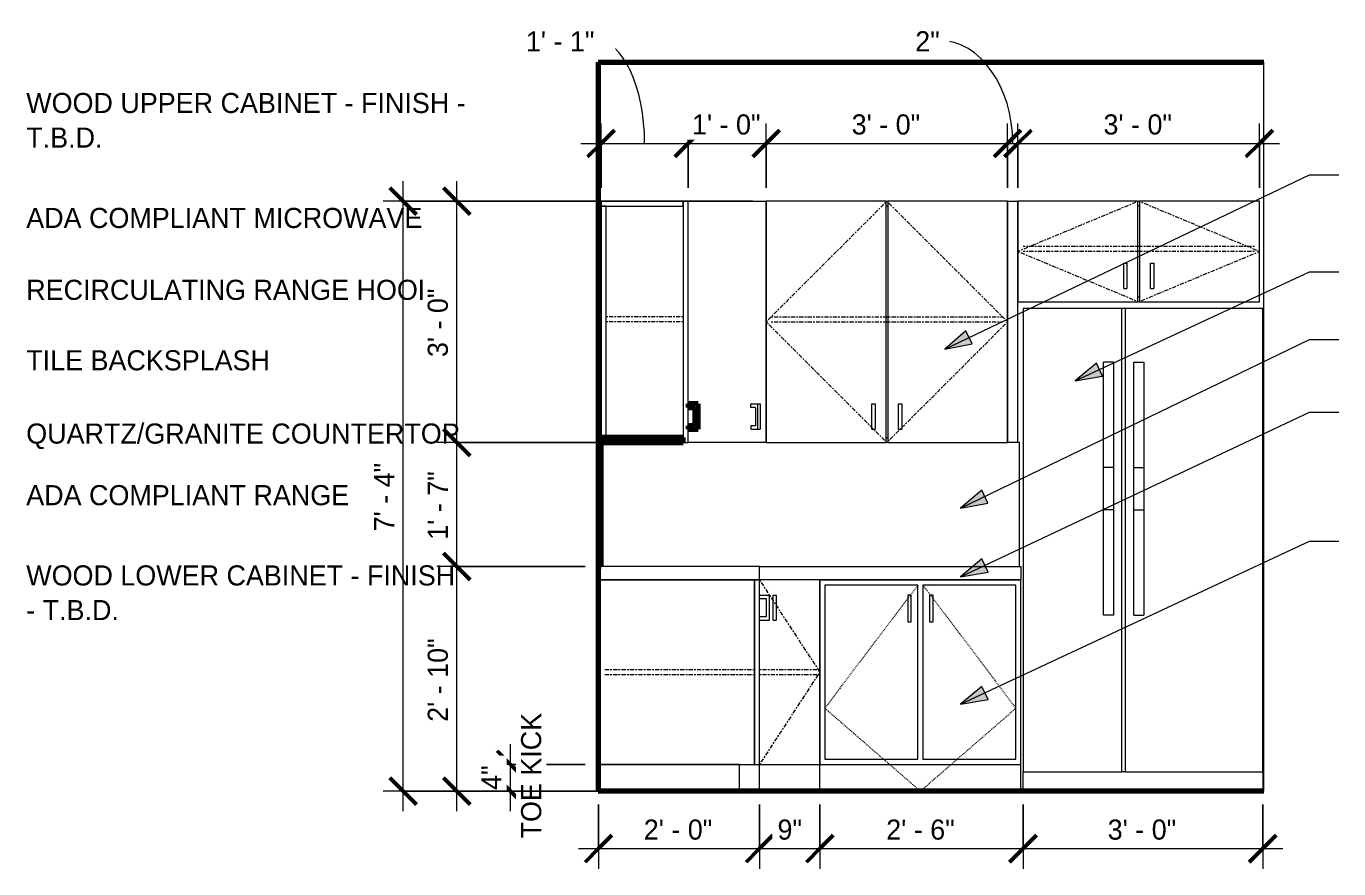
# Model space of a CAD drawing. Header units: inches. Extents: x 3011 to 5543, y -20 to 12119.
# Drawn here: x 3670 to 3865.8, y -11.6 to 114.1 of the extents above; entities that cross this region are included whole.
import ezdxf

# ---------------------------------------------------------------- set-up
doc = ezdxf.new("R2010")
doc.units = ezdxf.units.IN
doc.header["$MEASUREMENT"] = 0
doc.linetypes.add('Center', pattern=[1.25, 0.25, -0.1875, 0.625, -0.1875])
doc.linetypes.add('Dash', pattern=[0.25, 0.125, -0.125])
for name, color, linetype, lineweight in [('0-2', 10, 'Continuous', 5), ('A-ANNO-DIMS', 211, 'Continuous', 9), ('A-ANNO-DIMS-32', 211, 'Continuous', 9), ('A-FLOR-1', 7, 'Continuous', 70), ('A-WALL', 113, 'Continuous', 18), ('A-WALL-1', 113, 'Continuous', 70), ('A-WALL-2', 113, 'Continuous', 9), ('G-ANNO-TEXT', 231, 'Continuous', 9), ('I-WALL-1', 7, 'Continuous', 70), ('I-WALL-2', 250, 'Continuous', 18), ('P-SANR-FIXT', 6, 'Continuous', 9), ('Q-CASE', 31, 'Continuous', 9), ('Q-CASE-1', 31, 'Center', 9), ('Q-CASE-2', 31, 'Continuous', 70), ('Q-CASE-HDLN', 31, 'Dash', 9), ('Q-SPCQ', 91, 'Continuous', 9)]:
    doc.layers.add(name, color=color, linetype=linetype, lineweight=lineweight)
doc.styles.add('Century Gothic', font='ufonts.com_century-gothic.ttf', dxfattribs={"height": 3})
doc.dimstyles.new('OD_1__HACK', dxfattribs={"dimscale": 12, "dimtxt": 3.132505, "dimasz": 0.333333, "dimexe": 0.25, "dimexo": 0.166667, "dimgap": 0.041667, "dimtad": 1, "dimdec": 0, "dimzin": 3, "dimdsep": 46, "dimlunit": 4, "dimtxsty": 'Century Gothic', "dimblk1": 'OBLIQUE', "dimblk2": 'OBLIQUE', "dimsah": 1, "dimcen": 0.09, "dimdle": 0.25, "dimazin": 0, "dimtfac": 1, "dimtdec": 4, "dimtix": 1, "dimtmove": 0, "dimatfit": 3, "dimfxl": 1, "dimtvp": 1, "dimtfill": 1, "dimfrac": 2, "dimtolj": 1, "dimtzin": 0, "dimarcsym": 2})
doc.dimstyles.new('OD_1__HACK_2', dxfattribs={"dimscale": 12, "dimtxt": 3.132505, "dimasz": 0.333333, "dimexe": 0.25, "dimexo": 0.166667, "dimgap": 0.041667, "dimtad": 1, "dimdec": 0, "dimzin": 3, "dimdsep": 46, "dimlunit": 4, "dimtxsty": 'Century Gothic', "dimblk1": 'OBLIQUE', "dimblk2": 'OBLIQUE', "dimsah": 1, "dimcen": 0.09, "dimdle": 0.25, "dimazin": 0, "dimtfac": 1, "dimtdec": 4, "dimtix": 1, "dimtmove": 1, "dimatfit": 3, "dimfxl": 1, "dimtvp": 1, "dimtfill": 1, "dimfrac": 2, "dimtolj": 1, "dimtzin": 0, "dimarcsym": 2})
doc.dimstyles.new('OD_1__HACK_2_1', dxfattribs={"dimscale": 12, "dimtxt": 3.132505, "dimasz": 0.333333, "dimexe": 0.25, "dimexo": 0.166667, "dimgap": 0.041667, "dimtad": 1, "dimdec": 0, "dimzin": 3, "dimdsep": 46, "dimlunit": 4, "dimtxsty": 'Century Gothic', "dimblk1": 'OBLIQUE', "dimblk2": 'OBLIQUE', "dimsah": 1, "dimcen": 0.09, "dimdle": 0.25, "dimazin": 0, "dimtfac": 1, "dimtdec": 4, "dimtix": 1, "dimtmove": 0, "dimatfit": 3, "dimfxl": 1, "dimtvp": 1, "dimtfill": 1, "dimfrac": 2, "dimtolj": 1, "dimtzin": 0, "dimarcsym": 2})

# ---------------------------------------------------------------- blocks, each defined once
blk = doc.blocks.new('CTR - 1st Phase - Shell_rvt-4-1ST FLOOR - 1BD ADA TYPE A - KITCHEN - SIDE WALL')
at = {"layer": 'A-FLOR-1'}
for p, q in [((3141.3, 108.75), (3240.56, 108.75)), ((3240.56, 0), (3141.3, 0))]:
    blk.add_line(p, q, dxfattribs=at)
blk = doc.blocks.new('CTR - 1st Phase - Common Walls_rvt-4-1ST FLOOR - 1BD ADA TYPE A - KITCHEN - SIDE WALL')
at = {"layer": 'I-WALL-1'}
for p, q in [((3141.37, 0), (3141.37, 108.75)), ((3141.3, 0), (3141.37, 0))]:
    blk.add_line(p, q, dxfattribs=at)
at = {"layer": 'I-WALL-2'}
blk.add_line((3240.55, 108.75), (3240.55, 0), dxfattribs=at)
blk = doc.blocks.new('Refrigerator_-_Side-by-Side_6047 - 36_ X 30_-345559-1ST FLOOR - 1BD ADA TYPE A - KITCHEN - SIDE WALL')
at = {"layer": 'Q-SPCQ'}
for p, q in [((3219.42, 72), (3204.67, 72)), ((3204.67, 72), (3204.67, 2.87)), ((3219.92, 72), (3219.42, 72)), ((3219.42, 2.87), (3219.42, 72)), ((3240.42, 72), (3219.92, 72)), ((3219.92, 72), (3219.92, 2.87)), ((3240.42, 2.87), (3240.42, 72)), ((3216.65, 48.29), (3216.65, 64)), ((3218.16, 64), (3216.65, 64)), ((3218.16, 64), (3218.16, 48.29)), ((3221.19, 48.29), (3221.19, 64)), ((3221.19, 64), (3222.7, 64)), ((3222.7, 64), (3222.7, 48.29)), ((3216.65, 41.94), (3216.65, 48.29)), ((3218.16, 48.29), (3216.65, 48.29)), ((3218.16, 48.29), (3218.16, 41.94)), ((3221.19, 41.94), (3221.19, 48.29)), ((3221.19, 48.29), (3222.7, 48.29)), ((3222.7, 48.29), (3222.7, 41.94)), ((3216.65, 26.23), (3216.65, 41.94)), ((3218.16, 41.94), (3216.65, 41.94)), ((3218.16, 41.94), (3218.16, 26.23)), ((3221.19, 26.23), (3221.19, 41.94)), ((3221.19, 41.94), (3222.7, 41.94)), ((3222.7, 41.94), (3222.7, 26.23)), ((3218.16, 26.23), (3216.65, 26.23)), ((3221.19, 26.23), (3222.7, 26.23)), ((3204.67, 0.37), (3204.67, 2.87)), ((3204.67, 2.87), (3219.42, 2.87)), ((3219.92, 2.87), (3219.42, 2.87)), ((3219.92, 2.87), (3240.42, 2.87)), ((3240.42, 2.87), (3240.42, 0.37)), ((3204.67, 0.37), (3240.42, 0.37)), ((3204.67, 0), (3204.67, 0.37)), ((3240.42, 0.37), (3240.42, 0))]:
    blk.add_line(p, q, dxfattribs=at)
blk = doc.blocks.new('300 Series Wall Hung Cabinet_302 - 36_ X 15_-2571244-1ST FLOOR - 1BD ADA TYPE A - KITCHEN - SIDE WALL')
at = {"layer": 'Q-CASE'}
for p, q in [((3221.8, 88), (3203.92, 88)), ((3203.92, 88), (3203.92, 73)), ((3221.8, 73), (3221.8, 88)), ((3221.8, 88), (3222.05, 88)), ((3222.05, 87.25), (3221.8, 87.25)), ((3239.92, 88), (3222.05, 88)), ((3222.05, 88), (3222.05, 73)), ((3239.92, 73), (3239.92, 88)), ((3219.69, 78.75), (3220.17, 78.75)), ((3219.69, 75), (3219.69, 78.75)), ((3220.17, 78.75), (3220.17, 75)), ((3223.69, 78.75), (3224.17, 78.75)), ((3223.69, 75), (3223.69, 78.75)), ((3224.17, 78.75), (3224.17, 75)), ((3219.69, 75), (3220.17, 75)), ((3223.69, 75), (3224.17, 75)), ((3203.92, 73), (3221.8, 73)), ((3221.8, 73.75), (3222.05, 73.75)), ((3222.05, 73), (3221.8, 73)), ((3222.05, 73), (3239.92, 73))]:
    blk.add_line(p, q, dxfattribs=at)
at = {"layer": 'Q-CASE-1'}
for p, q in [((3221.92, 88), (3203.92, 80.5)), ((3239.92, 80.5), (3221.92, 88)), ((3203.92, 80.5), (3221.92, 73)), ((3239.17, 81.25), (3204.67, 81.25)), ((3239.17, 80.5), (3204.67, 80.5)), ((3221.92, 73), (3239.92, 80.5))]:
    blk.add_line(p, q, dxfattribs=at)
blk = doc.blocks.new('300 Series Wall Hung Cabinet_302 - 36_ x 36_-2571299-1ST FLOOR - 1BD ADA TYPE A - KITCHEN - SIDE WALL')
at = {"layer": 'Q-CASE'}
for p, q in [((3166.37, 88), (3166.37, 52)), ((3184.25, 88), (3166.37, 88)), ((3184.25, 52), (3184.25, 88)), ((3184.25, 88), (3184.5, 88)), ((3184.5, 87.25), (3184.25, 87.25)), ((3184.5, 88), (3184.5, 52)), ((3202.37, 88), (3184.5, 88)), ((3202.37, 52), (3202.37, 88)), ((3182.12, 57.75), (3182.61, 57.75)), ((3182.12, 54), (3182.12, 57.75)), ((3182.61, 57.75), (3182.61, 54)), ((3186.12, 57.75), (3186.61, 57.75)), ((3186.12, 54), (3186.12, 57.75)), ((3186.61, 57.75), (3186.61, 54)), ((3182.12, 54), (3182.61, 54)), ((3186.12, 54), (3186.61, 54)), ((3166.37, 52), (3184.25, 52)), ((3184.25, 52.75), (3184.5, 52.75)), ((3184.5, 52), (3184.25, 52)), ((3184.5, 52), (3202.37, 52))]:
    blk.add_line(p, q, dxfattribs=at)
at = {"layer": 'Q-CASE-1'}
for p, q in [((3166.37, 70), (3184.37, 88)), ((3184.37, 88), (3202.37, 70)), ((3167.12, 70.75), (3201.62, 70.75)), ((3184.37, 52), (3166.37, 70)), ((3167.12, 70), (3201.62, 70)), ((3202.37, 70), (3184.37, 52))]:
    blk.add_line(p, q, dxfattribs=at)
blk = doc.blocks.new('308 - 308-2727439-1ST FLOOR - 1BD ADA TYPE A - KITCHEN - SIDE WALL')
at = {"layer": 'Q-CASE'}
for p, q in [((3141.37, 88), (3141.75, 88)), ((3154.75, 88), (3166.37, 88)), ((3166.37, 52), (3166.37, 88)), ((3166.37, 88), (3166.37, 52)), ((3164.08, 57.25), (3164.08, 57.75)), ((3164.08, 57.75), (3165.14, 57.75)), ((3164.78, 57.25), (3164.08, 57.25)), ((3164.78, 57.25), (3164.78, 54.5)), ((3165.14, 57.75), (3165.48, 57.75)), ((3165.14, 54), (3165.14, 57.75)), ((3165.48, 57.75), (3165.48, 54)), ((3164.78, 54.5), (3164.08, 54.5)), ((3164.08, 54.5), (3164.08, 54)), ((3164.08, 54), (3165.14, 54)), ((3165.14, 54), (3165.48, 54)), ((3166.37, 52), (3154.75, 52))]:
    blk.add_line(p, q, dxfattribs=at)
blk = doc.blocks.new('300 Series Wall Hung Cabinet_301 - 12_-2216986-1ST FLOOR - 1BD ADA TYPE A - KITCHEN - SIDE WALL')
at = {"layer": 'Q-CASE'}
for p, q in [((3154, 88), (3141.75, 88)), ((3141.75, 88), (3141.75, 87.25)), ((3141.75, 87.25), (3141.75, 52.75)), ((3142.5, 87.25), (3141.75, 87.25)), ((3141.75, 87.25), (3154, 87.25)), ((3142.5, 52.75), (3142.5, 87.25)), ((3154, 88), (3154, 52)), ((3154.75, 88), (3154, 88)), ((3154, 87.25), (3154, 88)), ((3154.75, 52), (3154.75, 88)), ((3141.75, 52.75), (3142.5, 52.75)), ((3154, 52), (3154.75, 52))]:
    blk.add_line(p, q, dxfattribs=at)
at = {"layer": 'Q-CASE-1'}
for p, q in [((3154, 70.75), (3142.5, 70.75)), ((3154, 70), (3142.5, 70))]:
    blk.add_line(p, q, dxfattribs=at)
at = {"layer": 'Q-CASE-2'}
for p, q in [((3154.75, 57.75), (3154.75, 57.25)), ((3156.25, 57.75), (3154.75, 57.75)), ((3154.75, 57.25), (3155.75, 57.25)), ((3155.75, 57.25), (3155.75, 54.5)), ((3156.25, 54), (3156.25, 57.75)), ((3155.75, 54.5), (3154.75, 54.5)), ((3154.75, 54.5), (3154.75, 54)), ((3154.75, 54), (3156.25, 54)), ((3154, 52.75), (3141.75, 52.75)), ((3141.75, 52.75), (3141.75, 52)), ((3141.75, 52), (3154, 52)), ((3154, 52), (3154, 52.75))]:
    blk.add_line(p, q, dxfattribs=at)
blk = doc.blocks.new('Cabinet Filler21 - Cabinet Filler-2761982-1ST FLOOR - 1BD ADA TYPE A - KITCHEN - SIDE WALL')
at = {"layer": 'A-WALL'}
for p, q in [((3202.37, 88), (3203.92, 88)), ((3202.37, 88), (3202.37, 52)), ((3203.92, 52), (3203.92, 88)), ((3203.92, 52), (3202.37, 52))]:
    blk.add_line(p, q, dxfattribs=at)
blk = doc.blocks.new('Base Cabinet Single Door and Shelf - Base Cabinet Single Door and Shelf 9_ ADA-2971786-1ST FLOOR - 1BD ADA TYPE A - KITCHEN - SIDE WALL')
at = {"layer": 'Q-CASE'}
for p, q in [((3174.37, 31.5), (3165.37, 31.5)), ((3174.37, 4), (3174.37, 31.5)), ((3167.39, 29.25), (3167.87, 29.25)), ((3167.39, 25.5), (3167.39, 29.25)), ((3167.87, 29.25), (3167.87, 25.5)), ((3167.39, 25.5), (3167.87, 25.5)), ((3165.37, 4), (3174.37, 4)), ((3174.37, 0), (3174.37, 4))]:
    blk.add_line(p, q, dxfattribs=at)
at = {"layer": 'Q-CASE-1'}
for p, q in [((3165.37, 31.5), (3166.85, 29.25)), ((3166.87, 29.21), (3174.37, 17.75)), ((3174.37, 18.12), (3165.37, 18.12)), ((3174.37, 17.75), (3165.37, 4)), ((3174.37, 17.37), (3165.37, 17.37))]:
    blk.add_line(p, q, dxfattribs=at)
blk = doc.blocks.new('Vanity Cabinet-Double Door-ADA - 30_ ADA-2971475-1ST FLOOR - 1BD ADA TYPE A - KITCHEN - SIDE WALL')
at = {"layer": 'Q-CASE'}
for p, q in [((3174.37, 31.5), (3204.37, 31.5)), ((3174.37, 31.5), (3174.37, 4)), ((3204.37, 4), (3204.37, 31.5)), ((3189, 30.75), (3175.12, 30.75)), ((3175.12, 30.75), (3175.12, 4.75)), ((3189, 4.75), (3189, 30.75)), ((3203.62, 30.75), (3189.75, 30.75)), ((3189.75, 30.75), (3189.75, 4.75)), ((3203.62, 4.75), (3203.62, 30.75)), ((3187.5, 29.25), (3187.5, 25.25)), ((3188, 29.25), (3187.5, 29.25)), ((3188, 25.25), (3188, 29.25)), ((3190.75, 29.25), (3190.75, 25.25)), ((3191.25, 29.25), (3190.75, 29.25)), ((3191.25, 25.25), (3191.25, 29.25)), ((3187.5, 25.25), (3188, 25.25)), ((3190.75, 25.25), (3191.25, 25.25)), ((3174.37, 4), (3204.37, 4)), ((3174.37, 0), (3174.37, 4)), ((3175.12, 4.75), (3189, 4.75)), ((3189.75, 4.75), (3203.62, 4.75)), ((3204.37, 0), (3204.37, 4))]:
    blk.add_line(p, q, dxfattribs=at)
at = {"layer": 'Q-CASE-HDLN'}
for p, q in [((3189, 30.75), (3175.12, 12.37)), ((3189.75, 30.75), (3203.62, 12.37)), ((3175.12, 12.37), (3189.37, 0)), ((3203.62, 12.37), (3189.37, 0))]:
    blk.add_line(p, q, dxfattribs=at)
blk = doc.blocks.new('Base Cabinet Single Door and Shelf - Base Cabinet Single Door and Shelf 12_ ADA-2557421-1ST FLOOR - 1BD ADA TYPE A - KITCHEN - SIDE WALL')
at = {"layer": 'Q-CASE'}
for p, q in [((3141.37, 31.5), (3141.37, 4)), ((3164.62, 31.5), (3141.37, 31.5)), ((3165.37, 31.5), (3164.62, 31.5)), ((3164.62, 31.5), (3164.62, 4)), ((3164.62, 4), (3164.62, 31.5)), ((3165.37, 4), (3165.37, 31.5)), ((3165.37, 29.25), (3166.87, 29.25)), ((3165.37, 28.75), (3166.37, 28.75)), ((3166.37, 28.75), (3166.37, 26)), ((3166.87, 25.5), (3166.87, 29.25)), ((3166.37, 26), (3165.37, 26)), ((3165.37, 25.5), (3166.87, 25.5)), ((3162.37, 4), (3141.37, 4)), ((3141.37, 4), (3141.37, 0)), ((3141.37, 4), (3164.62, 4)), ((3162.37, 0), (3162.37, 4)), ((3164.62, 4), (3165.37, 4)), ((3141.37, 0), (3162.37, 0))]:
    blk.add_line(p, q, dxfattribs=at)
at = {"layer": 'Q-CASE-1'}
for p, q in [((3164.62, 18.12), (3142.12, 18.12)), ((3164.62, 17.37), (3142.12, 17.37))]:
    blk.add_line(p, q, dxfattribs=at)
blk = doc.blocks.new('Cabinet Filler60 - Cabinet Filler-2972099-1ST FLOOR - 1BD ADA TYPE A - KITCHEN - SIDE WALL')
at = {"layer": 'A-WALL'}
blk.add_line((3165.37, 0), (3165.37, 4), dxfattribs=at)
blk = doc.blocks.new('DIMBLOCK34-1ST FLOOR - 1BD ADA TYPE A - KITCHEN - BACK WALL')
at = {"layer": 'A-ANNO-DIMS-32'}
for p, q in [((3652.05, 101.98), (3652.05, 91.44)), ((3652.05, 94.44), (3652.05, 101.98)), ((3638.67, 90), (3638.67, 97.44)), ((3638.67, 94.44), (3655.05, 94.44)), ((3638.67, 94.44), (3638.67, 90))]:
    blk.add_line(p, q, dxfattribs=at)
at = {"layer": 'A-ANNO-DIMS-32', "lineweight": 50}
for p, q in [((3638.67, 94.44), (3640.67, 96.44)), ((3652.05, 94.44), (3654.05, 96.44)), ((3638.67, 94.44), (3636.67, 92.44)), ((3652.05, 94.44), (3650.05, 92.44))]:
    blk.add_line(p, q, dxfattribs=at)
at = {"layer": 'A-ANNO-DIMS-32'}
blk.add_ellipse((3657.28, 94.44), major_axis=(0, 17.5), ratio=0.681287, start_param=0, end_param=1.570796, dxfattribs=at)
at = {"layer": 'A-ANNO-DIMS-32', "color": 0, "insert": (3657.28, 113.33), "char_height": 3, "width": 12.5897, "attachment_point": 1, "line_spacing_factor": 0.984502, "style": 'Century Gothic', "bg_fill": 3, "box_fill_scale": 1.25, "bg_fill_color": 256, "bg_fill_true_color": 13158600, "bg_fill_transparency": 0}
blk.add_mtext('1\' - 1"', dxfattribs=at)
blk = doc.blocks.new('_Oblique')
at = {"color": 0, "linetype": 'ByBlock', "lineweight": -2}
blk.add_line((-0.5, -0.5), (0.5, 0.5), dxfattribs=at)
blk = doc.blocks.new('DIMBLOCK48-1ST FLOOR - 1BD ADA TYPE A - KITCHEN - SIDE WALL')
at = {"layer": 'A-ANNO-DIMS-32'}
for p, q in [((3755.75, 90), (3755.75, 99.61)), ((3768.75, 90), (3768.75, 99.61)), ((3752.75, 96.61), (3768.75, 96.61)), ((3755.75, 96.61), (3755.75, 90)), ((3768.75, 96.61), (3768.75, 90))]:
    blk.add_line(p, q, dxfattribs=at)
at = {"layer": 'A-ANNO-DIMS-32', "lineweight": 50}
for p, q in [((3755.75, 96.61), (3757.75, 98.61)), ((3768.75, 96.61), (3770.75, 98.61)), ((3755.75, 96.61), (3753.75, 94.61)), ((3768.75, 96.61), (3766.75, 94.61))]:
    blk.add_line(p, q, dxfattribs=at)
at = {"layer": 'A-ANNO-DIMS-32'}
blk.add_ellipse((3755.03, 96.61), major_axis=(0, 15.35), ratio=0.469636, start_param=4.712389, end_param=6.283185, dxfattribs=at)
at = {"layer": 'A-ANNO-DIMS-32', "color": 0, "insert": (3744.54, 113.35), "char_height": 3, "width": 12.5897, "attachment_point": 1, "line_spacing_factor": 0.984502, "style": 'Century Gothic', "bg_fill": 3, "box_fill_scale": 1.25, "bg_fill_color": 256, "bg_fill_true_color": 13158600, "bg_fill_transparency": 0}
blk.add_mtext('1\' - 1"', dxfattribs=at)
blk = doc.blocks.new('DIMBLOCK49-1ST FLOOR - 1BD ADA TYPE A - KITCHEN - SIDE WALL')
at = {"layer": 'A-ANNO-DIMS-32'}
for p, q in [((3768.75, 90), (3768.75, 99.61)), ((3780.37, 90), (3780.37, 99.61)), ((3768.75, 96.61), (3780.37, 96.61)), ((3768.75, 96.61), (3768.75, 90)), ((3780.37, 96.61), (3780.37, 90))]:
    blk.add_line(p, q, dxfattribs=at)
at = {"layer": 'A-ANNO-DIMS-32', "lineweight": 50}
for p, q in [((3768.75, 96.61), (3770.75, 98.61)), ((3780.37, 96.61), (3782.37, 98.61)), ((3768.75, 96.61), (3766.75, 94.61)), ((3780.37, 96.61), (3778.37, 94.61))]:
    blk.add_line(p, q, dxfattribs=at)
at = {"layer": 'A-ANNO-DIMS-32', "color": 0, "insert": (3769.31, 100.95), "char_height": 3, "width": 12.5897, "attachment_point": 1, "line_spacing_factor": 0.984502, "style": 'Century Gothic', "bg_fill": 3, "box_fill_scale": 1.25, "bg_fill_color": 256, "bg_fill_true_color": 13158600, "bg_fill_transparency": 0}
blk.add_mtext('1\' - 0"', dxfattribs=at)
blk = doc.blocks.new('DIMBLOCK50-1ST FLOOR - 1BD ADA TYPE A - KITCHEN - SIDE WALL')
at = {"layer": 'A-ANNO-DIMS-32'}
for p, q in [((3780.37, 90), (3780.37, 99.61)), ((3816.37, 90), (3816.37, 99.61)), ((3780.37, 96.61), (3816.37, 96.61)), ((3780.37, 96.61), (3780.37, 90)), ((3816.37, 96.61), (3816.37, 90))]:
    blk.add_line(p, q, dxfattribs=at)
at = {"layer": 'A-ANNO-DIMS-32', "lineweight": 50}
for p, q in [((3780.37, 96.61), (3782.37, 98.61)), ((3816.37, 96.61), (3818.37, 98.61)), ((3780.37, 96.61), (3778.37, 94.61)), ((3816.37, 96.61), (3814.37, 94.61))]:
    blk.add_line(p, q, dxfattribs=at)
at = {"layer": 'A-ANNO-DIMS-32', "color": 0, "insert": (3793.12, 100.95), "char_height": 3, "width": 12.5897, "attachment_point": 1, "line_spacing_factor": 0.984502, "style": 'Century Gothic', "bg_fill": 3, "box_fill_scale": 1.25, "bg_fill_color": 256, "bg_fill_true_color": 13158600, "bg_fill_transparency": 0}
blk.add_mtext('3\' - 0"', dxfattribs=at)
blk = doc.blocks.new('DIMBLOCK51-1ST FLOOR - 1BD ADA TYPE A - KITCHEN - SIDE WALL')
at = {"layer": 'A-ANNO-DIMS-32'}
for p, q in [((3816.37, 90), (3816.37, 99.61)), ((3817.92, 90), (3817.92, 99.61)), ((3816.37, 96.61), (3817.92, 96.61)), ((3816.37, 96.61), (3816.37, 90)), ((3817.92, 96.61), (3817.92, 90))]:
    blk.add_line(p, q, dxfattribs=at)
at = {"layer": 'A-ANNO-DIMS-32', "lineweight": 50}
for p, q in [((3816.37, 96.61), (3818.37, 98.61)), ((3817.92, 96.61), (3819.92, 98.61)), ((3816.37, 96.61), (3814.37, 94.61)), ((3817.92, 96.61), (3815.92, 94.61))]:
    blk.add_line(p, q, dxfattribs=at)
at = {"layer": 'A-ANNO-DIMS-32'}
blk.add_ellipse((3806.23, 96.61), major_axis=(0, 15.35), ratio=0.710796, start_param=4.712389, end_param=6.283185, dxfattribs=at)
at = {"layer": 'A-ANNO-DIMS-32', "color": 0, "insert": (3802.6, 113.35), "char_height": 3, "width": 4.3557, "attachment_point": 1, "line_spacing_factor": 0.984502, "style": 'Century Gothic', "bg_fill": 3, "box_fill_scale": 1.25, "bg_fill_color": 256, "bg_fill_true_color": 13158600, "bg_fill_transparency": 0}
blk.add_mtext('2"', dxfattribs=at)
blk = doc.blocks.new('DIMBLOCK52-1ST FLOOR - 1BD ADA TYPE A - KITCHEN - SIDE WALL')
at = {"layer": 'A-ANNO-DIMS-32'}
for p, q in [((3817.92, 90), (3817.92, 99.61)), ((3853.92, 90), (3853.92, 99.61)), ((3817.92, 96.61), (3856.92, 96.61)), ((3817.92, 96.61), (3817.92, 90)), ((3853.92, 96.61), (3853.92, 90))]:
    blk.add_line(p, q, dxfattribs=at)
at = {"layer": 'A-ANNO-DIMS-32', "lineweight": 50}
for p, q in [((3817.92, 96.61), (3819.92, 98.61)), ((3853.92, 96.61), (3855.92, 98.61)), ((3817.92, 96.61), (3815.92, 94.61)), ((3853.92, 96.61), (3851.92, 94.61))]:
    blk.add_line(p, q, dxfattribs=at)
at = {"layer": 'A-ANNO-DIMS-32', "color": 0, "insert": (3830.67, 100.95), "char_height": 3, "width": 12.5897, "attachment_point": 1, "line_spacing_factor": 0.984502, "style": 'Century Gothic', "bg_fill": 3, "box_fill_scale": 1.25, "bg_fill_color": 256, "bg_fill_true_color": 13158600, "bg_fill_transparency": 0}
blk.add_mtext('3\' - 0"', dxfattribs=at)
blk = doc.blocks.new('DIMBLOCK53-1ST FLOOR - 1BD ADA TYPE A - KITCHEN - SIDE WALL')
at = {"layer": 'A-ANNO-DIMS-32', "lineweight": 50}
for p, q in [((3734.24, 33.5), (3732.24, 35.5)), ((3734.24, 33.5), (3736.24, 31.5)), ((3734.24, 0), (3732.24, 2)), ((3734.24, 0), (3736.24, -2))]:
    blk.add_line(p, q, dxfattribs=at)
at = {"layer": 'A-ANNO-DIMS-32'}
for p, q in [((3753.37, 33.5), (3731.24, 33.5)), ((3734.24, -3), (3734.24, 33.5)), ((3734.24, 33.5), (3753.32, 33.5)), ((3786.37, 0), (3731.24, 0)), ((3734.24, 0), (3786.37, 0))]:
    blk.add_line(p, q, dxfattribs=at)
at = {"layer": 'A-ANNO-DIMS-32', "color": 0, "insert": (3729.9, 10.34), "char_height": 3, "width": 15.394, "attachment_point": 1, "rotation": 90, "line_spacing_factor": 0.984502, "style": 'Century Gothic', "bg_fill": 3, "box_fill_scale": 1.25, "bg_fill_color": 256, "bg_fill_true_color": 13158600, "bg_fill_transparency": 0}
blk.add_mtext('2\' - 10"', dxfattribs=at)
blk = doc.blocks.new('DIMBLOCK54-1ST FLOOR - 1BD ADA TYPE A - KITCHEN - SIDE WALL')
at = {"layer": 'A-ANNO-DIMS-32', "lineweight": 50}
for p, q in [((3734.24, 52), (3732.24, 54)), ((3734.24, 52), (3736.24, 50)), ((3734.24, 33.5), (3732.24, 35.5)), ((3734.24, 33.5), (3736.24, 31.5))]:
    blk.add_line(p, q, dxfattribs=at)
at = {"layer": 'A-ANNO-DIMS-32'}
for p, q in [((3761.79, 52), (3731.24, 52)), ((3734.24, 33.5), (3734.24, 52)), ((3734.24, 52), (3761.79, 52)), ((3753.37, 33.5), (3731.24, 33.5)), ((3734.24, 33.5), (3753.32, 33.5))]:
    blk.add_line(p, q, dxfattribs=at)
at = {"layer": 'A-ANNO-DIMS-32', "color": 0, "insert": (3729.9, 37.5), "char_height": 3, "width": 12.5897, "attachment_point": 1, "rotation": 90, "line_spacing_factor": 0.984502, "style": 'Century Gothic', "bg_fill": 3, "box_fill_scale": 1.25, "bg_fill_color": 256, "bg_fill_true_color": 13158600, "bg_fill_transparency": 0}
blk.add_mtext('1\' - 7"', dxfattribs=at)
blk = doc.blocks.new('DIMBLOCK55-1ST FLOOR - 1BD ADA TYPE A - KITCHEN - SIDE WALL')
at = {"layer": 'A-ANNO-DIMS-32'}
for p, q in [((3734.24, 52), (3734.24, 91)), ((3761.79, 88), (3731.24, 88)), ((3734.24, 88), (3761.79, 88)), ((3761.79, 52), (3731.24, 52)), ((3734.24, 52), (3761.79, 52))]:
    blk.add_line(p, q, dxfattribs=at)
at = {"layer": 'A-ANNO-DIMS-32', "lineweight": 50}
for p, q in [((3734.24, 88), (3732.24, 90)), ((3734.24, 88), (3736.24, 86)), ((3734.24, 52), (3732.24, 54)), ((3734.24, 52), (3736.24, 50))]:
    blk.add_line(p, q, dxfattribs=at)
at = {"layer": 'A-ANNO-DIMS-32', "color": 0, "insert": (3729.9, 64.75), "char_height": 3, "width": 12.5897, "attachment_point": 1, "rotation": 90, "line_spacing_factor": 0.984502, "style": 'Century Gothic', "bg_fill": 3, "box_fill_scale": 1.25, "bg_fill_color": 256, "bg_fill_true_color": 13158600, "bg_fill_transparency": 0}
blk.add_mtext('3\' - 0"', dxfattribs=at)
blk = doc.blocks.new('DIMBLOCK56-1ST FLOOR - 1BD ADA TYPE A - KITCHEN - SIDE WALL')
at = {"layer": 'A-ANNO-DIMS-32', "lineweight": 50}
for p, q in [((3742.24, 4), (3740.24, 6)), ((3742.24, 4), (3744.24, 2)), ((3742.24, 0), (3740.24, 2)), ((3742.24, 0), (3744.24, -2))]:
    blk.add_line(p, q, dxfattribs=at)
at = {"layer": 'A-ANNO-DIMS-32'}
for p, q in [((3742.24, -3), (3742.24, 7)), ((3753.37, 4), (3739.24, 4)), ((3742.24, 4), (3753.32, 4)), ((3753.37, 0), (3739.24, 0)), ((3742.24, 0), (3753.37, 0))]:
    blk.add_line(p, q, dxfattribs=at)
at = {"layer": 'A-ANNO-DIMS-32', "color": 0, "char_height": 3, "attachment_point": 1, "rotation": 90, "line_spacing_factor": 0.984502, "style": 'Century Gothic', "bg_fill": 3, "box_fill_scale": 1.25, "bg_fill_color": 256, "bg_fill_true_color": 13158600, "bg_fill_transparency": 0}
for s, insert, width in [('TOE KICK', (3743.82, -7.05), 21.7187), ('4"', (3737.9, 0.19), 4.3557)]:
    blk.add_mtext(s, dxfattribs=dict(at, insert=insert, width=width))
blk = doc.blocks.new('DIMBLOCK57-1ST FLOOR - 1BD ADA TYPE A - KITCHEN - SIDE WALL')
at = {"layer": 'A-ANNO-DIMS-32'}
for p, q in [((3755.37, -2), (3755.37, -11.57)), ((3755.37, -8.57), (3755.37, -2)), ((3779.37, -2), (3779.37, -11.57)), ((3779.37, -8.57), (3779.37, -2)), ((3752.37, -8.57), (3779.37, -8.57))]:
    blk.add_line(p, q, dxfattribs=at)
at = {"layer": 'A-ANNO-DIMS-32', "lineweight": 50}
for p, q in [((3755.37, -8.57), (3757.37, -6.57)), ((3779.37, -8.57), (3781.37, -6.57)), ((3755.37, -8.57), (3753.37, -10.57)), ((3779.37, -8.57), (3777.37, -10.57))]:
    blk.add_line(p, q, dxfattribs=at)
at = {"layer": 'A-ANNO-DIMS-32', "color": 0, "insert": (3762.12, -4.23), "char_height": 3, "width": 12.5897, "attachment_point": 1, "line_spacing_factor": 0.984502, "style": 'Century Gothic', "bg_fill": 3, "box_fill_scale": 1.25, "bg_fill_color": 256, "bg_fill_true_color": 13158600, "bg_fill_transparency": 0}
blk.add_mtext('2\' - 0"', dxfattribs=at)
blk = doc.blocks.new('DIMBLOCK58-1ST FLOOR - 1BD ADA TYPE A - KITCHEN - SIDE WALL')
at = {"layer": 'A-ANNO-DIMS-32'}
for p, q in [((3779.37, -2), (3779.37, -11.57)), ((3779.37, -8.57), (3779.37, -2)), ((3788.37, -2), (3788.37, -11.57)), ((3788.37, -8.57), (3788.37, -2)), ((3779.37, -8.57), (3788.37, -8.57))]:
    blk.add_line(p, q, dxfattribs=at)
at = {"layer": 'A-ANNO-DIMS-32', "lineweight": 50}
for p, q in [((3779.37, -8.57), (3781.37, -6.57)), ((3788.37, -8.57), (3790.37, -6.57)), ((3779.37, -8.57), (3777.37, -10.57)), ((3788.37, -8.57), (3786.37, -10.57))]:
    blk.add_line(p, q, dxfattribs=at)
at = {"layer": 'A-ANNO-DIMS-32', "color": 0, "insert": (3782.06, -4.23), "char_height": 3, "width": 4.3557, "attachment_point": 1, "line_spacing_factor": 0.984502, "style": 'Century Gothic', "bg_fill": 3, "box_fill_scale": 1.25, "bg_fill_color": 256, "bg_fill_true_color": 13158600, "bg_fill_transparency": 0}
blk.add_mtext('9"', dxfattribs=at)
blk = doc.blocks.new('DIMBLOCK59-1ST FLOOR - 1BD ADA TYPE A - KITCHEN - SIDE WALL')
at = {"layer": 'A-ANNO-DIMS-32'}
for p, q in [((3788.37, -2), (3788.37, -11.57)), ((3788.37, -8.57), (3788.37, -2)), ((3818.67, -2), (3818.67, -11.57)), ((3818.67, -8.57), (3818.67, -2)), ((3788.37, -8.57), (3818.67, -8.57))]:
    blk.add_line(p, q, dxfattribs=at)
at = {"layer": 'A-ANNO-DIMS-32', "lineweight": 50}
for p, q in [((3788.37, -8.57), (3790.37, -6.57)), ((3818.67, -8.57), (3820.67, -6.57)), ((3788.37, -8.57), (3786.37, -10.57)), ((3818.67, -8.57), (3816.67, -10.57))]:
    blk.add_line(p, q, dxfattribs=at)
at = {"layer": 'A-ANNO-DIMS-32', "color": 0, "insert": (3798.27, -4.23), "char_height": 3, "width": 12.5897, "attachment_point": 1, "line_spacing_factor": 0.984502, "style": 'Century Gothic', "bg_fill": 3, "box_fill_scale": 1.25, "bg_fill_color": 256, "bg_fill_true_color": 13158600, "bg_fill_transparency": 0}
blk.add_mtext('2\' - 6"', dxfattribs=at)
blk = doc.blocks.new('DIMBLOCK60-1ST FLOOR - 1BD ADA TYPE A - KITCHEN - SIDE WALL')
at = {"layer": 'A-ANNO-DIMS-32'}
for p, q in [((3818.67, -2), (3818.67, -11.57)), ((3818.67, -8.57), (3818.67, -2)), ((3854.42, -2), (3854.42, -11.57)), ((3854.42, -8.57), (3854.42, -2)), ((3818.67, -8.57), (3857.42, -8.57))]:
    blk.add_line(p, q, dxfattribs=at)
at = {"layer": 'A-ANNO-DIMS-32', "lineweight": 50}
for p, q in [((3818.67, -8.57), (3820.67, -6.57)), ((3854.42, -8.57), (3856.42, -6.57)), ((3818.67, -8.57), (3816.67, -10.57)), ((3854.42, -8.57), (3852.42, -10.57))]:
    blk.add_line(p, q, dxfattribs=at)
at = {"layer": 'A-ANNO-DIMS-32', "color": 0, "insert": (3831.3, -4.23), "char_height": 3, "width": 12.5897, "attachment_point": 1, "line_spacing_factor": 0.984502, "style": 'Century Gothic', "bg_fill": 3, "box_fill_scale": 1.25, "bg_fill_color": 256, "bg_fill_true_color": 13158600, "bg_fill_transparency": 0}
blk.add_mtext('3\' - 0"', dxfattribs=at)
blk = doc.blocks.new('DIMBLOCK61-1ST FLOOR - 1BD ADA TYPE A - KITCHEN - SIDE WALL')
at = {"layer": 'A-ANNO-DIMS-32'}
for p, q in [((3726.24, -3), (3726.24, 91)), ((3778.37, 88), (3723.24, 88)), ((3726.24, 88), (3778.37, 88)), ((3753.37, 0), (3723.24, 0)), ((3726.24, 0), (3753.37, 0))]:
    blk.add_line(p, q, dxfattribs=at)
at = {"layer": 'A-ANNO-DIMS-32', "lineweight": 50}
for p, q in [((3726.24, 88), (3724.24, 90)), ((3726.24, 88), (3728.24, 86)), ((3726.24, 0), (3724.24, 2)), ((3726.24, 0), (3728.24, -2))]:
    blk.add_line(p, q, dxfattribs=at)
at = {"layer": 'A-ANNO-DIMS-32', "color": 0, "insert": (3721.9, 38.75), "char_height": 3, "width": 12.5897, "attachment_point": 1, "rotation": 90, "line_spacing_factor": 0.984502, "style": 'Century Gothic', "bg_fill": 3, "box_fill_scale": 1.25, "bg_fill_color": 256, "bg_fill_true_color": 13158600, "bg_fill_transparency": 0}
blk.add_mtext('7\' - 4"', dxfattribs=at)

msp = doc.modelspace()

# ---------------------------------------------------------------- hatches: boundary and pattern name
at = {"layer": 'G-ANNO-TEXT'}
for points in [[(3807, 65.95), (3811.07, 66.71), (3810.14, 68.64)], [(3826.46, 61.19), (3830.54, 61.91), (3829.63, 63.85)], [(3809.37, 42.21), (3813.44, 42.98), (3812.51, 44.91)], [(3809.37, 31.96), (3813.45, 32.69), (3812.53, 34.63)], [(3809.37, 12.96), (3813.45, 13.68), (3812.54, 15.62)]]:
    msp.add_hatch(color=256, dxfattribs=at).paths.add_polyline_path(points, flags=0)

# ---------------------------------------------------------------- linework, layer by layer
at = {"layer": 'A-WALL'}
for p, q in [((3818.17, 52), (3817.92, 52)), ((3818.17, 33.5), (3818.17, 52))]:
    msp.add_line(p, q, dxfattribs=at)
at = {"layer": 'A-WALL-1'}
for p, q in [((3755.75, 52), (3755.37, 52)), ((3755.37, 52), (3755.37, 33.5)), ((3755.75, 33.5), (3755.75, 52)), ((3755.37, 33.5), (3755.75, 33.5))]:
    msp.add_line(p, q, dxfattribs=at)
at = {"layer": 'A-WALL-2'}
for p, q in [((3779.37, 33.5), (3818.42, 33.5)), ((3818.42, 31.5), (3818.42, 33.5)), ((3818.42, 31.5), (3779.37, 31.5))]:
    msp.add_line(p, q, dxfattribs=at)
at = {"layer": 'G-ANNO-TEXT'}
for p, q in [((3861.4, 91.95), (3865.75, 91.95)), ((3826.46, 61.19), (3861.4, 77.48)), ((3861.4, 77.48), (3865.75, 77.48)), ((3810.14, 68.64), (3807, 65.95)), ((3811.07, 66.71), (3810.14, 68.64)), ((3807, 65.95), (3811.07, 66.71)), ((3809.37, 42.21), (3861.4, 67.35)), ((3861.4, 67.35), (3865.75, 67.35)), ((3829.63, 63.85), (3826.46, 61.19)), ((3830.54, 61.91), (3829.63, 63.85)), ((3826.46, 61.19), (3830.54, 61.91)), ((3809.37, 31.96), (3861.4, 56.51)), ((3861.4, 56.51), (3865.75, 56.51)), ((3812.51, 44.91), (3809.37, 42.21)), ((3813.44, 42.98), (3812.51, 44.91)), ((3809.37, 42.21), (3813.44, 42.98)), ((3809.37, 12.96), (3861.4, 37.31)), ((3861.4, 37.31), (3865.75, 37.3)), ((3812.53, 34.63), (3809.37, 31.96)), ((3813.45, 32.69), (3812.53, 34.63)), ((3809.37, 31.96), (3813.45, 32.69)), ((3812.54, 15.62), (3809.37, 12.96)), ((3813.45, 13.68), (3812.54, 15.62)), ((3809.37, 12.96), (3813.45, 13.68))]:
    msp.add_line(p, q, dxfattribs=at)
at = {"layer": 'P-SANR-FIXT'}
for p, q in [((3779.37, 33.5), (3755.37, 33.5)), ((3755.37, 33.5), (3755.37, 31.5)), ((3779.37, 31.5), (3779.37, 33.5)), ((3755.37, 31.5), (3779.37, 31.5))]:
    msp.add_line(p, q, dxfattribs=at)

# ---------------------------------------------------------------- block references
at = {"layer": '0-2'}
for name in ['CTR - 1st Phase - Shell_rvt-4-1ST FLOOR - 1BD ADA TYPE A - KITCHEN - SIDE WALL', 'CTR - 1st Phase - Common Walls_rvt-4-1ST FLOOR - 1BD ADA TYPE A - KITCHEN - SIDE WALL']:
    msp.add_blockref(name, (614, 0), dxfattribs=at)
at = {"layer": 'A-WALL'}
for name in ['Cabinet Filler21 - Cabinet Filler-2761982-1ST FLOOR - 1BD ADA TYPE A - KITCHEN - SIDE WALL', 'Cabinet Filler60 - Cabinet Filler-2972099-1ST FLOOR - 1BD ADA TYPE A - KITCHEN - SIDE WALL']:
    msp.add_blockref(name, (614, 0), dxfattribs=at)
at = {"layer": 'Q-CASE'}
for name in ['308 - 308-2727439-1ST FLOOR - 1BD ADA TYPE A - KITCHEN - SIDE WALL', '300 Series Wall Hung Cabinet_301 - 12_-2216986-1ST FLOOR - 1BD ADA TYPE A - KITCHEN - SIDE WALL', '300 Series Wall Hung Cabinet_302 - 36_ x 36_-2571299-1ST FLOOR - 1BD ADA TYPE A - KITCHEN - SIDE WALL', '300 Series Wall Hung Cabinet_302 - 36_ X 15_-2571244-1ST FLOOR - 1BD ADA TYPE A - KITCHEN - SIDE WALL', 'Base Cabinet Single Door and Shelf - Base Cabinet Single Door and Shelf 12_ ADA-2557421-1ST FLOOR - 1BD ADA TYPE A - KITCHEN - SIDE WALL', 'Base Cabinet Single Door and Shelf - Base Cabinet Single Door and Shelf 9_ ADA-2971786-1ST FLOOR - 1BD ADA TYPE A - KITCHEN - SIDE WALL', 'Vanity Cabinet-Double Door-ADA - 30_ ADA-2971475-1ST FLOOR - 1BD ADA TYPE A - KITCHEN - SIDE WALL']:
    msp.add_blockref(name, (614, 0), dxfattribs=at)
at = {"layer": 'Q-SPCQ'}
msp.add_blockref('Refrigerator_-_Side-by-Side_6047 - 36_ X 30_-345559-1ST FLOOR - 1BD ADA TYPE A - KITCHEN - SIDE WALL', (614, 0), dxfattribs=at)

# ---------------------------------------------------------------- texts
at = {"layer": 'G-ANNO-TEXT', "char_height": 3, "attachment_point": 1, "style": 'Century Gothic'}
for s, insert, width in [('RECIRCULATING RANGE HOOD', (3670.03, 76.28), 77.265), ('TILE BACKSPLASH', (3670.03, 65.77), 41.814), ('QUARTZ/GRANITE COUNTERTOP', (3670.03, 54.84), 78.376), ('ADA COMPLIANT RANGE', (3670.03, 45.65), 62.216), ('WOOD LOWER CABINET - FINISH', (3670.03, 33.68), 78.982), ('- T.B.D.', (3670.03, 28.51), 16.362)]:
    msp.add_mtext(s, dxfattribs=dict(at, insert=insert, width=width))

# ---------------------------------------------------------------- dimensions: what is measured, and where the dimension line sits
at = {"layer": 'A-ANNO-DIMS'}
dim = msp.add_linear_dim(base=(3652.05, 94.44), p1=(3638.67, 88), p2=(3652.05, 103.98), dimstyle='OD_1__HACK_2', override={"dimpost": '<>', "dimfxl": 20.838749}, dxfattribs=at)
dim.commit()
dim.dimension.update_dxf_attribs({"geometry": 'DIMBLOCK34-1ST FLOOR - 1BD ADA TYPE A - KITCHEN - BACK WALL', "text_midpoint": (3663.57, 111.33), "dimtype": 160})

# ---------------------------------------------------------------- next in the draw order: texts
at = {"layer": 'G-ANNO-TEXT', "char_height": 3, "attachment_point": 1, "style": 'Century Gothic'}
for s, insert, width in [('WOOD UPPER CABINET - FINISH -', (3670.03, 104.15), 79.891), ('T.B.D.', (3670.03, 98.99), 13.231), ('ADA COMPLIANT MICROWAVE', (3670.03, 87), 77.568)]:
    msp.add_mtext(s, dxfattribs=dict(at, insert=insert, width=width))

# ---------------------------------------------------------------- next in the draw order: dimensions: what is measured, and where the dimension line sits
at = {"layer": 'A-ANNO-DIMS'}
dim = msp.add_linear_dim(base=(3768.75, 96.61), p1=(3755.75, 88), p2=(3768.75, 88), dimstyle='OD_1__HACK_2', override={"dimpost": '<>', "dimfxl": 13}, dxfattribs=at)
dim.commit()
dim.dimension.update_dxf_attribs({"geometry": 'DIMBLOCK48-1ST FLOOR - 1BD ADA TYPE A - KITCHEN - SIDE WALL', "text_midpoint": (3750.84, 111.35), "dimtype": 160})
dim = msp.add_linear_dim(base=(3734.243702, 33.5), p1=(3788.37006258, 0), p2=(3755.37006258, 33.5), angle=90, dimstyle='OD_1__HACK_2_1', override={"dimpost": '<>', "dimfxl": 47.02393}, dxfattribs=at)
dim.commit()
dim.dimension.update_dxf_attribs({"geometry": 'DIMBLOCK53-1ST FLOOR - 1BD ADA TYPE A - KITCHEN - SIDE WALL', "text_midpoint": (3732.16824312, 16.75)})

# ---------------------------------------------------------------- next in the draw order: dimensions: what is measured, and where the dimension line sits
dim = msp.add_linear_dim(base=(3780.37, 96.61), p1=(3768.75, 88), p2=(3780.37, 88), dimstyle='OD_1__HACK_2_1', override={"dimpost": '<>', "dimfxl": 11.625}, dxfattribs=at)
dim.commit()
dim.dimension.update_dxf_attribs({"geometry": 'DIMBLOCK49-1ST FLOOR - 1BD ADA TYPE A - KITCHEN - SIDE WALL', "text_midpoint": (3774.56, 98.68)})
dim = msp.add_linear_dim(base=(3734.243702, 52), p1=(3755.37006258, 33.5), p2=(3763.78976223, 52), angle=90, dimstyle='OD_1__HACK_2_1', override={"dimpost": '<>', "dimfxl": 20.325879}, dxfattribs=at)
dim.commit()
dim.dimension.update_dxf_attribs({"geometry": 'DIMBLOCK54-1ST FLOOR - 1BD ADA TYPE A - KITCHEN - SIDE WALL', "text_midpoint": (3732.20597255, 42.75)})
dim = msp.add_linear_dim(base=(3742.24, 4), p1=(3755.37, 0), p2=(3755.37, 4), angle=90, text='<>\\XTOE KICK', dimstyle='OD_1__HACK', override={"dimpost": '<>', "dimfxl": 4}, dxfattribs=at)
dim.commit()
dim.dimension.update_dxf_attribs({"geometry": 'DIMBLOCK56-1ST FLOOR - 1BD ADA TYPE A - KITCHEN - SIDE WALL', "text_midpoint": (3742.24, 2)})

# ---------------------------------------------------------------- next in the draw order: dimensions: what is measured, and where the dimension line sits
for base, p1, p2, dimstyle, override, picture, middle in [((3816.37, 96.61), (3780.37, 88), (3816.37, 88), 'OD_1__HACK_2_1', {"dimpost": '<>', "dimfxl": 36}, 'DIMBLOCK50-1ST FLOOR - 1BD ADA TYPE A - KITCHEN - SIDE WALL', (3798.37, 98.68)), ((3779.37, -8.57), (3755.37, 0), (3779.37, 0), 'OD_1__HACK', {"dimpost": '<>', "dimfxl": 24}, 'DIMBLOCK57-1ST FLOOR - 1BD ADA TYPE A - KITCHEN - SIDE WALL', (3767.37, -6.5))]:
    dim = msp.add_linear_dim(base=base, p1=p1, p2=p2, dimstyle=dimstyle, override=override, dxfattribs=at)
    dim.commit()
    dim.dimension.update_dxf_attribs({"geometry": picture, "text_midpoint": middle})
dim = msp.add_linear_dim(base=(3734.24, 88), p1=(3763.79, 52), p2=(3763.79, 88), angle=90, dimstyle='OD_1__HACK_2_1', override={"dimpost": '<>', "dimfxl": 36}, dxfattribs=at)
dim.commit()
dim.dimension.update_dxf_attribs({"geometry": 'DIMBLOCK55-1ST FLOOR - 1BD ADA TYPE A - KITCHEN - SIDE WALL', "text_midpoint": (3732.17, 70)})

# ---------------------------------------------------------------- next in the draw order: dimensions: what is measured, and where the dimension line sits
dim = msp.add_linear_dim(base=(3817.92, 96.61), p1=(3816.37, 88), p2=(3817.92, 88), dimstyle='OD_1__HACK_2', override={"dimpost": '<>', "dimfxl": 1.55}, dxfattribs=at)
dim.commit()
dim.dimension.update_dxf_attribs({"geometry": 'DIMBLOCK51-1ST FLOOR - 1BD ADA TYPE A - KITCHEN - SIDE WALL', "text_midpoint": (3804.78, 111.35), "dimtype": 160})
dim = msp.add_linear_dim(base=(3788.37, -8.57), p1=(3779.37, 0), p2=(3788.37, 0), dimstyle='OD_1__HACK', override={"dimpost": '<>', "dimfxl": 9}, dxfattribs=at)
dim.commit()
dim.dimension.update_dxf_attribs({"geometry": 'DIMBLOCK58-1ST FLOOR - 1BD ADA TYPE A - KITCHEN - SIDE WALL', "text_midpoint": (3783.87, -6.5)})

# ---------------------------------------------------------------- next in the draw order: dimensions: what is measured, and where the dimension line sits
for base, p1, p2, dimstyle, override, picture, middle in [((3853.92, 96.61), (3817.92, 88), (3853.92, 88), 'OD_1__HACK_2_1', {"dimpost": '<>', "dimfxl": 36}, 'DIMBLOCK52-1ST FLOOR - 1BD ADA TYPE A - KITCHEN - SIDE WALL', (3835.92, 98.68)), ((3818.67, -8.57), (3788.37, 0), (3818.67, 0), 'OD_1__HACK', {"dimpost": '<>', "dimfxl": 30.3}, 'DIMBLOCK59-1ST FLOOR - 1BD ADA TYPE A - KITCHEN - SIDE WALL', (3803.52, -6.5))]:
    dim = msp.add_linear_dim(base=base, p1=p1, p2=p2, dimstyle=dimstyle, override=override, dxfattribs=at)
    dim.commit()
    dim.dimension.update_dxf_attribs({"geometry": picture, "text_midpoint": middle})
dim = msp.add_linear_dim(base=(3726.24, 88), p1=(3755.37, 0), p2=(3780.37, 88), angle=90, dimstyle='OD_1__HACK', override={"dimpost": '<>', "dimfxl": 91.482239}, dxfattribs=at)
dim.commit()
dim.dimension.update_dxf_attribs({"geometry": 'DIMBLOCK61-1ST FLOOR - 1BD ADA TYPE A - KITCHEN - SIDE WALL', "text_midpoint": (3724.17, 44)})

# ---------------------------------------------------------------- next in the draw order: linework, layer by layer
at = {"layer": 'G-ANNO-TEXT'}
msp.add_line((3807, 65.95), (3861.4, 91.95), dxfattribs=at)

# ---------------------------------------------------------------- next in the draw order: dimensions: what is measured, and where the dimension line sits
at = {"layer": 'A-ANNO-DIMS'}
dim = msp.add_linear_dim(base=(3854.42, -8.57), p1=(3818.67, 0), p2=(3854.42, 0), dimstyle='OD_1__HACK', override={"dimpost": '<>', "dimfxl": 35.75}, dxfattribs=at)
dim.commit()
dim.dimension.update_dxf_attribs({"geometry": 'DIMBLOCK60-1ST FLOOR - 1BD ADA TYPE A - KITCHEN - SIDE WALL', "text_midpoint": (3836.55, -6.5)})

doc.saveas('drawing.dxf')
